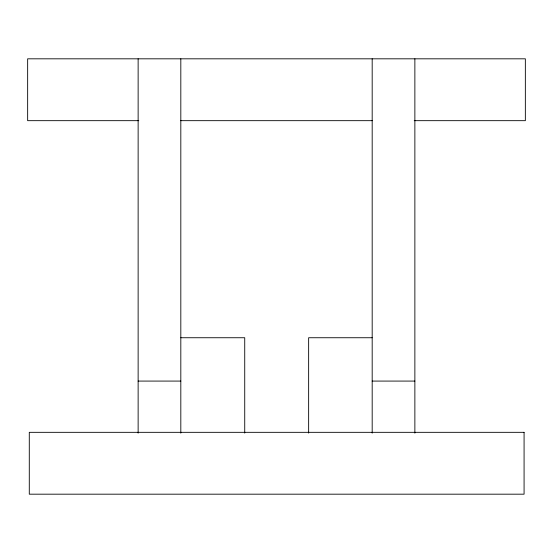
<?xml version="1.0" encoding="UTF-8"?>
<svg xmlns="http://www.w3.org/2000/svg" width="553" height="553" viewBox="0 0 553 553"><rect width="100%" height="100%" fill="white"/><g stroke="black" fill="none" stroke-linecap="round" stroke-linejoin="round"><path stroke-width="0.83" d="M138.768 120.672L27.65 120.672L27.65 58.818L525.35 58.818L525.35 120.672L414.232 120.672M180.748 120.672L372.252 120.672M180.817 337.738L244.73 337.738L244.73 433.089M372.183 337.738L308.643 337.738L308.643 433.089M138.132 381.079L180.817 381.079M372.183 381.079L414.868 381.079M414.868 58.818L414.868 433.137M372.183 58.818L372.183 433.137M180.817 58.818L180.817 433.137M138.132 58.818L138.132 433.137M524.078 432.328L29.288 432.328L29.288 494.182L524.078 494.182L524.078 432.328"/></g></svg>
